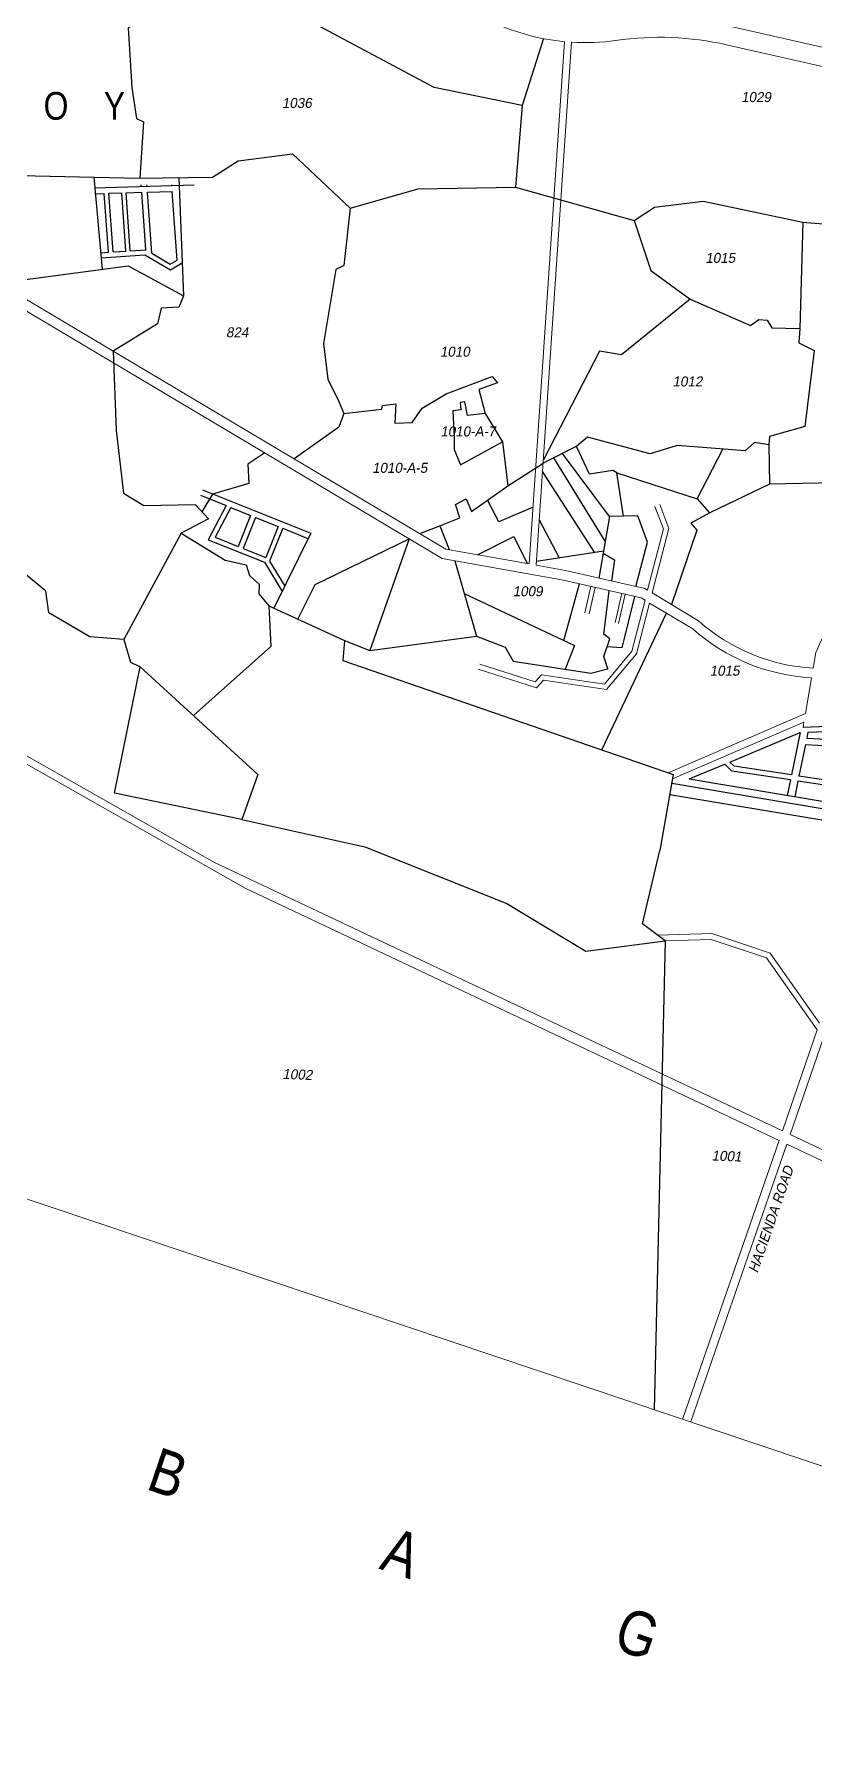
# Model space of a CAD drawing. Header units: inches. Extents: x -1369 to 1198, y -366 to 1398.
# Drawn here: x -629.7 to -587.5, y 752.2 to 844.1 of the extents above; entities that cross this region are included whole.
import ezdxf
from ezdxf.enums import TextEntityAlignment as Align

# ---------------------------------------------------------------- set-up
doc = ezdxf.new("R2010")
doc.units = ezdxf.units.IN
doc.header["$MEASUREMENT"] = 0
for name, color, linetype, lineweight in [('BOUNDARY', 3, 'Continuous', 13), ('ROAD', 8, 'Continuous', 20), ('SUBDIVIDION', 8, 'Continuous', 25), ('VICINITY', 8, 'Continuous', 20)]:
    doc.layers.add(name, color=color, linetype=linetype, lineweight=lineweight)
doc.layers.add('LOT_NO', color=8, linetype='Continuous')
doc.layers.add('SUBLOTS', color=1, linetype='Continuous')
doc.styles.add('LOT_NO', font='ARIALN.TTF', dxfattribs={"width": 1.5, "height": 1})
doc.styles.add('PX-0', font='leroy')

msp = doc.modelspace()

# ---------------------------------------------------------------- linework, layer by layer
at = {"layer": 'BOUNDARY', "color": 8}
msp.add_lwpolyline([(-633.5668, 782.4165), (-576.1573, 763.1427), (-466.39, 759.5183)], dxfattribs=at)
at = {"layer": 'ROAD', "color": 8}
for p, q in [((-601.0475, 843.6981), (-602.9489, 815.5131)), ((-600.6653, 843.6723), (-602.5696, 815.4449)), ((-599.9605, 812.8748), (-599.6355, 814.3011)), ((-599.7194, 812.8198), (-599.3943, 814.2461)), ((-598.3114, 812.3475), (-597.9535, 813.9178)), ((-598.1359, 812.3075), (-597.778, 813.8778))]:
    msp.add_line(p, q, dxfattribs=at)
for points in [[(-661.2431, 842.2518), (-648.8781, 837.1272), (-647.6905, 837.2014), (-631.8994, 830.8672), (-607.4519, 816.322), (-602.9489, 815.5131)], [(-661.4835, 841.77), (-648.9688, 836.5834), (-647.7779, 836.6578), (-632.1382, 830.3842), (-607.6428, 815.8106), (-601.107, 814.6365), (-596.9212, 813.6825), (-596.7071, 813.5539)], [(-596.1733, 818.6215), (-595.7097, 817.4053), (-596.5666, 814.0961)], [(-595.9161, 818.7195), (-595.4212, 817.4213), (-596.3206, 813.9483)], [(-602.5696, 815.4449), (-600.9998, 815.1629), (-596.7181, 814.1871), (-596.5666, 814.0961)], [(-596.461, 813.4061), (-597.1684, 810.6744), (-598.7846, 808.7426), (-602.1836, 809.2361), (-602.552, 808.8373), (-605.7037, 809.8463)], [(-596.7071, 813.5539), (-597.4193, 810.8034), (-598.8971, 809.0371), (-602.2874, 809.5293), (-602.6352, 809.1529), (-605.6198, 810.1085)], [(-642.827, 811.2303), (-630.8801, 805.1767), (-618.2799, 798.0172)], [(-642.8014, 811.6554), (-630.6952, 805.5211), (-619.9323, 799.4056)], [(-588.0558, 807.4383), (-587.7245, 809.3617)], [(-595.4495, 804.2476), (-588.0558, 807.4383)], [(-595.2236, 803.9273), (-588.1336, 806.9869)], [(-579.019, 807.0367), (-580.7199, 799.4114), (-586.3389, 792.0876), (-588.8809, 784.7312)], [(-588.1853, 806.6866), (-588.1336, 806.9869)], [(-619.9323, 799.4056), (-589.298, 784.9283)], [(-618.2799, 798.0172), (-589.4784, 784.4062)], [(-596.0268, 795.4791), (-593.0946, 795.5695), (-589.963, 794.5209), (-587.2895, 790.7409)], [(-595.6245, 795.1741), (-593.1415, 795.2507), (-590.1621, 794.2531), (-587.417, 790.3719)], [(-587.417, 790.3719), (-589.298, 784.9283)], [(-589.4784, 784.4062), (-594.6648, 769.397)], [(-588.8809, 784.7312), (-581.1143, 781.0609)], [(-589.0613, 784.209), (-594.2313, 769.2472)], [(-589.0613, 784.209), (-581.7344, 780.7465)]]:
    msp.add_lwpolyline(points, dxfattribs=at)
for points in [[(-587.6327, 809.8944), (-587.4881, 810.7339, -0.1118417), (-585.2638, 813.985), (-583.0062, 818.5299), (-580.6119, 825.8821), (-577.6048, 840.1967)], [(-596.3206, 813.9483), (-593.8172, 812.4442, 0.1702959), (-587.6327, 809.8944)], [(-596.461, 813.4061), (-594.1365, 812.0094, 0.1675374), (-587.7245, 809.3617)]]:
    msp.add_lwpolyline(points, format="xyb", dxfattribs=at)
at = {"layer": 'SUBDIVIDION', "color": 8}
for p, q in [((-626.3935, 835.8204), (-621.0198, 835.9817)), ((-623.8755, 835.896), (-623.881, 835.9721)), ((-623.5691, 835.9052), (-623.5739, 835.9721)), ((-622.2327, 835.9453), (-622.2346, 835.9721)), ((-626.3837, 835.4954), (-625.8777, 835.5106)), ((-625.6508, 832.3357), (-625.8777, 835.5106)), ((-625.6219, 835.5183), (-624.9047, 835.5398)), ((-625.3957, 832.3529), (-625.6219, 835.5183)), ((-624.704, 832.3996), (-624.9283, 835.5391)), ((-624.6956, 835.5461), (-623.8524, 835.5714)), ((-624.4718, 832.4153), (-624.6956, 835.5461)), ((-623.6309, 832.4721), (-623.8524, 835.5714)), ((-623.5459, 835.5806), (-622.2095, 835.6207)), ((-623.3107, 832.2894), (-623.5459, 835.5806)), ((-621.9448, 831.9173), (-622.2095, 835.6207)), ((-620.6827, 819.2188), (-619.2921, 818.6609)), ((-620.5668, 819.5078), (-614.7372, 817.169)), ((-619.0451, 818.5618), (-617.9844, 818.1362)), ((-617.9844, 818.1362), (-618.6515, 816.4633)), ((-617.71, 818.0269), (-618.3771, 816.3539)), ((-617.7103, 818.0263), (-616.4925, 817.5377)), ((-616.4913, 817.5409), (-617.1584, 815.8679)), ((-616.2432, 817.442), (-616.9546, 815.6579)), ((-616.2446, 817.4383), (-614.8532, 816.88)), ((-588.3404, 806.4128), (-588.809, 804.1271)), ((-588.1812, 806.7105), (-582.7293, 806.9273)), ((-587.9188, 806.4296), (-587.9828, 806.1177)), ((-588.0517, 805.7813), (-588.4035, 804.0656)), ((-588.0517, 805.7813), (-586.0545, 805.6684)), ((-587.9829, 806.1177), (-583.7893, 805.8807)), ((-595.2681, 803.6782), (-583.4653, 801.7041)), ((-594.3246, 803.9121), (-586.7184, 802.6399)), ((-588.8638, 803.8601), (-589.0345, 803.0273)), ((-588.4583, 803.7987), (-588.6333, 802.945)), ((-595.3745, 803.082), (-583.5499, 801.1042))]:
    msp.add_line(p, q, dxfattribs=at)
for points in [[(-626.0697, 832.3074), (-625.6508, 832.3357)], [(-626.0448, 832.0383), (-623.6846, 832.1976), (-622.309, 831.378), (-621.6768, 831.7644)], [(-625.3957, 832.3529), (-624.704, 832.3996)], [(-624.4718, 832.4153), (-623.6187, 832.4729)], [(-623.3107, 832.2894), (-622.3108, 831.6936), (-621.9448, 831.9173)], [(-619.2921, 818.6609), (-620.2615, 816.8203), (-617.2377, 815.6146), (-616.2801, 814.0298)], [(-619.0451, 818.5618), (-619.8902, 816.9573), (-618.6515, 816.4633)], [(-618.3771, 816.3539), (-617.1584, 815.8679)], [(-616.9546, 815.6579), (-616.1414, 814.312)], [(-592.1349, 804.8271), (-588.3404, 806.4128)], [(-587.9188, 806.4296), (-583.7218, 806.5964)], [(-594.3246, 803.9121), (-592.4072, 804.7134)], [(-588.8638, 803.8601), (-592.0279, 804.3397), (-592.4072, 804.7134)], [(-588.809, 804.1271), (-591.8998, 804.5955), (-592.1349, 804.8271)], [(-586.5285, 803.5062), (-588.4583, 803.7987)], [(-586.4701, 803.7725), (-588.4035, 804.0656)]]:
    msp.add_lwpolyline(points, dxfattribs=at)
at = {"layer": 'SUBLOTS', "color": 8}
for p, q in [((-626.4453, 836.3826), (-625.9873, 831.4141)), ((-621.8588, 836.3555), (-621.6061, 829.9827)), ((-604.5868, 817.793), (-605.2063, 818.9529)), ((-602.7421, 818.5777), (-604.5868, 817.793)), ((-607.7673, 817.5637), (-607.269, 816.2891)), ((-605.7464, 816.0156), (-603.7835, 816.9904)), ((-603.7835, 816.9904), (-603.0649, 815.5339)), ((-599.0338, 805.4864), (-595.5512, 812.8594)), ((-595.6245, 795.1741), (-596.2182, 769.8776))]:
    msp.add_line(p, q, dxfattribs=at)
for points in [[(-603.3331, 840.2486), (-608.0883, 841.2269), (-621.8643, 848.5987), (-623.6125, 848.7384), (-623.8223, 846.1181), (-624.0671, 844.6857), (-624.5916, 844.4411), (-624.3818, 841.2269), (-624.137, 839.5499), (-623.7524, 839.3752), (-623.9611, 836.3271)], [(-602.1899, 843.8622), (-603.3331, 840.2486), (-603.699, 835.839)], [(-642.8998, 835.2797), (-639.7192, 838.0265), (-637.9686, 838.8112), (-637.0851, 838.566), (-636.627, 838.1573), (-636.218, 837.6178), (-633.6984, 836.784), (-631.1772, 836.4933), (-624.0356, 836.3261), (-620.0361, 836.3801), (-618.6579, 837.2713), (-615.7124, 837.6493), (-612.6047, 834.7059), (-608.9416, 835.758), (-603.699, 835.839), (-597.2945, 834.0567), (-596.2004, 834.7769), (-593.5791, 835.1009), (-588.2015, 833.9668), (-574.8652, 832.8601)], [(-612.6047, 834.7059), (-612.945, 831.6256), (-613.3833, 831.4066), (-614.0408, 827.4099), (-613.8216, 825.4936), (-613.2189, 824.2891), (-612.9581, 823.6379), (-613.2282, 822.9053), (-615.6381, 821.1924)], [(-597.2945, 834.0567), (-596.3927, 831.3552), (-594.2735, 829.8076), (-591.0132, 828.3822), (-590.5649, 828.708), (-590.1166, 828.6673), (-589.8721, 828.2601), (-588.3642, 828.2193)], [(-588.2015, 833.9668), (-588.3642, 828.2193), (-588.4049, 827.4456), (-587.5898, 827.0383), (-588.0789, 822.9251), (-589.9943, 822.3957), (-590.0351, 821.9477), (-589.9943, 819.83)], [(-633.6529, 830.4006), (-624.5899, 831.5989), (-621.6061, 829.9827), (-621.8571, 829.3696), (-622.8052, 829.3139), (-623.0004, 828.4779), (-625.3871, 826.9926), (-625.2313, 822.7098), (-624.8409, 819.3297), (-623.7327, 818.6641), (-620.9653, 818.7261), (-620.2436, 817.9463), (-621.7316, 817.1772), (-624.8098, 811.4359), (-626.6574, 811.5885), (-628.8637, 812.8703), (-629.0176, 814.0496), (-630.1978, 815.0237)], [(-594.2735, 829.8076), (-597.9811, 826.7941), (-599.1629, 826.9977), (-602.1858, 821.1338)], [(-612.9581, 823.6379), (-610.8937, 823.8692), (-610.8744, 824.062), (-610.1412, 824.1584), (-610.1991, 823.1173), (-609.273, 823.1559), (-608.7328, 823.927), (-607.4402, 824.6982), (-604.9513, 825.6235), (-604.6619, 825.2958), (-605.6652, 824.9295), (-605.3372, 823.6379), (-604.3997, 822.1006), (-604.0993, 819.7327), (-602.1974, 820.9612)], [(-581.4815, 823.2118), (-582.251, 824.269), (-584.6148, 824.8799), (-585.5521, 819.9115), (-589.9943, 819.83), (-593.2139, 818.2825), (-594.2328, 817.7123), (-593.9067, 817.3458), (-595.2864, 813.3269)], [(-605.3372, 823.6379), (-606.2904, 823.5194), (-606.4253, 824.2705), (-606.6759, 824.232), (-606.6373, 823.8276), (-607.0806, 823.7698), (-607.0035, 822.3639), (-607.0035, 821.6898), (-606.6566, 820.8617), (-604.3997, 822.1006)], [(-590.0351, 821.9477), (-590.8083, 822.07), (-591.2974, 821.6221), (-594.9653, 821.9071), (-596.4324, 821.4592), (-599.815, 822.3551), (-600.3856, 821.8664), (-602.1974, 820.9612)], [(-617.2155, 821.5059), (-618.1341, 820.9083), (-618.0674, 819.8653), (-620.0439, 819.2884), (-620.6044, 818.3362)], [(-598.8476, 816.7539), (-601.6307, 821.2443)], [(-598.6192, 818.0821), (-601.1558, 821.4816)], [(-597.8743, 818.0928), (-598.2234, 820.433), (-598.4433, 820.5649), (-599.6967, 820.3671), (-600.4082, 821.8551)], [(-598.2234, 820.433), (-593.8916, 819.0268), (-592.5022, 821.7157)], [(-599.423, 816.1498), (-602.228, 820.508)], [(-608.8496, 817.1536), (-607.7673, 817.5637), (-606.7017, 818.006), (-606.9312, 818.7268), (-606.3574, 819.0216), (-606.0623, 818.35), (-604.0993, 819.7327)], [(-593.8916, 819.0268), (-593.2308, 818.2731)], [(-601.345, 815.8577), (-602.4058, 817.8715)], [(-597.2031, 814.2976), (-596.5742, 816.6978), (-597.102, 818.104), (-598.6192, 818.0821), (-599.192, 814.7509)], [(-621.7316, 817.1772), (-619.3555, 815.7157), (-618.6226, 815.5603), (-618.2229, 815.4716), (-618.0452, 814.8946), (-617.5123, 814.4286), (-617.5345, 813.896), (-617.0015, 813.2525), (-612.9103, 811.3781), (-612.9992, 810.313), (-595.1829, 804.1555), (-595.9157, 800.0502)], [(-614.7372, 817.169), (-616.7245, 813.1256)], [(-615.4338, 812.5342), (-614.4975, 814.4022), (-609.4283, 816.8728)], [(-609.4283, 816.8728), (-611.548, 810.8521)], [(-606.9716, 815.69), (-605.7982, 811.6246)], [(-602.5541, 815.674), (-598.9388, 816.2233)], [(-598.9612, 816.093), (-598.3553, 815.7311), (-598.5173, 814.5972)], [(-612.9103, 811.3781), (-611.548, 810.8521), (-605.7982, 811.6246), (-604.2521, 811.021), (-603.8172, 810.2727), (-599.6377, 809.6208), (-598.7197, 809.8623), (-598.9371, 810.5141), (-598.5989, 811.4797), (-598.9371, 811.7211), (-598.6339, 814.0728)], [(-606.4613, 813.9219), (-600.5075, 811.1176), (-601.0188, 809.8362)], [(-601.0937, 811.3937), (-600.2438, 814.4397)], [(-597.2728, 813.7626), (-597.9595, 810.9852), (-598.7489, 811.0515)], [(-617.0015, 813.2525), (-616.8825, 811.0656), (-621.0527, 807.3324)], [(-624.8098, 811.4359), (-624.4549, 810.2178), (-623.9314, 809.9716), (-617.588, 804.156), (-618.4502, 801.7251), (-625.3171, 803.1406), (-623.9314, 809.9716)], [(-618.4502, 801.7251), (-611.8123, 800.2423), (-604.1622, 797.2014), (-599.8938, 794.6147), (-595.6245, 795.1741), (-596.8502, 796.1033), (-595.9157, 800.0502)]]:
    msp.add_lwpolyline(points, dxfattribs=at)
at = {"layer": 'VICINITY', "color": 1}
for points in [[(-577.3968, 841.187), (-592.0844, 844.5174, 0.0919044), (-598.4187, 844.7689, -0.1436383), (-604.3907, 845.621), (-606.7059, 846.9213), (-609.5381, 847.9652), (-653.4644, 857.8362)], [(-601.0475, 843.6981, -0.0845167), (-604.8496, 844.7183), (-607.1313, 845.9997), (-609.8252, 846.9926), (-653.9298, 856.9038)], [(-577.6048, 840.1967), (-592.3082, 843.5307, 0.0919044), (-598.2739, 843.7675, -0.0511587), (-600.6655, 843.6685, -0.0511587)]]:
    msp.add_lwpolyline(points, format="xyb", dxfattribs=at)

# ---------------------------------------------------------------- texts
at = {"layer": 'BOUNDARY', "color": 8, "style": 'LOT_NO'}
msp.add_text('B               A               G               O', height=2.4, rotation=341.139149, dxfattribs=at).set_placement((-603.8832, 758.0862), align=Align.BOTTOM_CENTER)
at = {"layer": 'LOT_NO', "color": 8, "style": 'LOT_NO'}
msp.add_text('P    A    H    A    N    O    C    O    Y', height=1.5, dxfattribs=at).set_placement((-637.8842, 839.0377), align=Align.BOTTOM_CENTER)
at = {"layer": 'LOT_NO', "color": 8, "style": 'PX-0', "oblique": 10}
for s, p in [('1036', (-615.4852, 839.9572)), ('1029', (-590.7166, 840.2786)), ('1015', (-592.6466, 831.6003)), ('824', (-618.7019, 827.5826)), ('1010', (-606.9609, 826.538)), ('1012', (-594.4158, 824.9309)), ('1010-A-7', (-606.255, 822.2348)), ('1010-A-5', (-609.9364, 820.2703)), ('1009', (-603.0354, 813.6111)), ('1015', (-592.4104, 809.3222))]:
    msp.add_text(s, height=0.54, dxfattribs=at).set_placement(p, align=Align.BOTTOM_CENTER)
for s, p in [('1002', (-615.4754, 787.5376)), ('1001', (-592.3217, 783.1346))]:
    msp.add_text(s, height=0.54, rotation=357.677289, dxfattribs=at).set_placement(p, align=Align.BOTTOM_CENTER)
at = {"layer": 'ROAD', "color": 8, "style": 'PX-0', "oblique": 10}
msp.add_text('HACIENDA ROAD', height=0.54, rotation=70.937576, dxfattribs=at).set_placement((-589.5024, 780.0121), align=Align.BOTTOM_CENTER)

doc.saveas('drawing.dxf')
